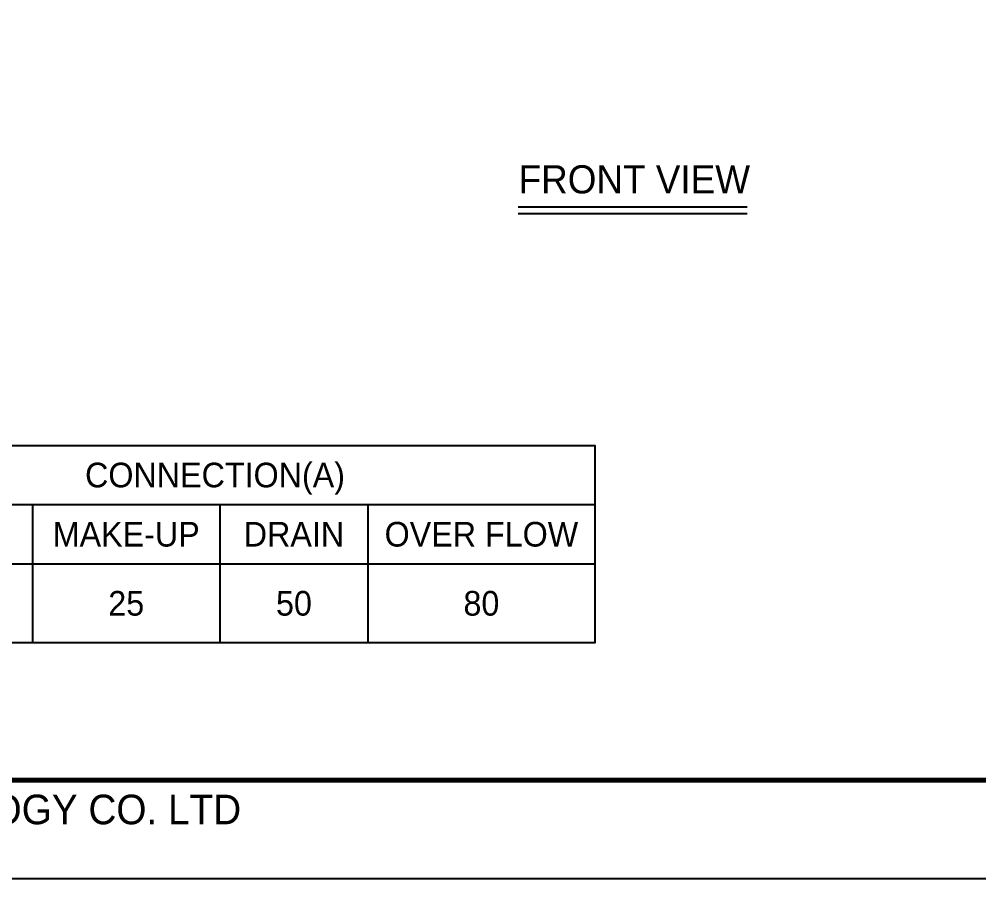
# Model space of a CAD drawing. Header units: millimetres. Extents: x -17070 to 45881, y -291348 to 34009.
# Drawn here: x 32264 to 39073, y 13214 to 19312 of the extents above; entities that cross this region are included whole.
import ezdxf
from ezdxf.enums import TextEntityAlignment as Align

# ---------------------------------------------------------------- set-up
doc = ezdxf.new("R2010")
doc.units = ezdxf.units.MM
for name, color, linetype in [('냉각탑_box', 1, 'Continuous'), ('냉각탑_form', 1, 'Continuous'), ('냉각탑_text', 3, 'Continuous')]:
    doc.layers.add(name, color=color, linetype=linetype)
doc.styles.add('돋움', font='Dotum.ttf')

msp = doc.modelspace()

# ---------------------------------------------------------------- linework, layer by layer
at = {"layer": 'Defpoints'}
msp.add_lwpolyline([(16474, 34008.7), (45881.2, 34008.7), (45881.2, 13213.6), (16474, 13213.6)], close=True, dxfattribs=at)
at = {"layer": '냉각탑_box'}
for p, q in [((35805.1, 17981), (37428.5, 17981)), ((35805.1, 17934.4), (37428.5, 17934.4)), ((30958.8, 15868.1), (36348.8, 15868.1)), ((32358.8, 15868.1), (32358.8, 14888.1)), ((33688.8, 15868.1), (33688.8, 14888.1)), ((34738.8, 15868.1), (34738.8, 14888.1)), ((21298.8, 15448.1), (36348.8, 15448.1))]:
    msp.add_line(p, q, dxfattribs=at)
msp.add_lwpolyline([(21298.8, 16288.1), (36348.8, 16288.1), (36348.8, 14888.1), (21298.8, 14888.1)], close=True, dxfattribs=at)
at = {"layer": '냉각탑_form', "const_width": 35}
msp.add_lwpolyline([(17174.2, 33308.5), (17174.2, 13913.8), (45181.1, 13913.8), (45181.1, 33308.5)], close=True, dxfattribs=at)

# ---------------------------------------------------------------- texts
at = {"layer": '냉각탑_form', "style": '돋움'}
msp.add_text('SUNG JI AIR-CONDITIONING TECHNOLOGY CO. LTD', height=210.051, dxfattribs=at).set_placement((26938.9, 13600.6))
at = {"layer": '냉각탑_text', "style": '돋움'}
for s, height, p in [('FRONT VIEW', 199.97, (36628.7, 18175.7)), ('CONNECTION(A)', 175, (33653.8, 16078.1)), ('MAKE-UP', 175, (33023.8, 15658.1)), ('DRAIN', 175, (34213.8, 15658.1)), ('OVER FLOW', 175, (35543.8, 15658.1)), ('25', 175, (33023.8, 15168.1)), ('50', 175, (34213.8, 15168.1)), ('80', 175, (35543.8, 15168.1))]:
    msp.add_text(s, height=height, dxfattribs=at).set_placement(p, align=Align.MIDDLE_CENTER)

doc.saveas('drawing.dxf')
